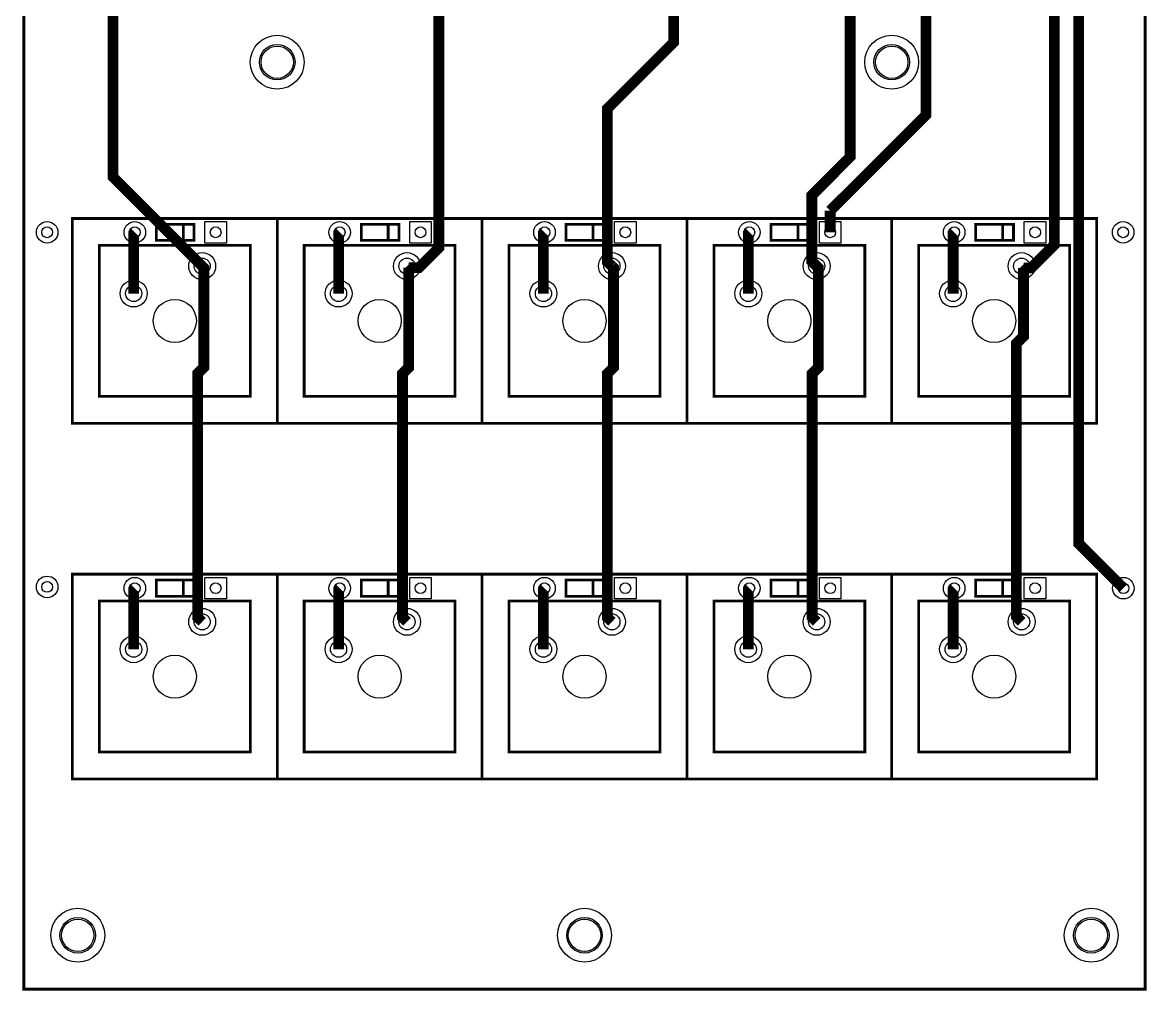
# Model space of a CAD drawing. Header units: millimetres. Extents: x 0 to 144, y -247 to 0.
# Drawn here: x -0.1 to 104.1, y -247.1 to -157.3 of the extents above; entities that cross this region are included whole.
import ezdxf

# ---------------------------------------------------------------- set-up
doc = ezdxf.new("R2010")
doc.units = ezdxf.units.MM
for name, color, linetype, true_color in [('BoardOutLine', 6, 'Continuous', 0xff00ff), ('BottomSilkLayer', 72, 'Continuous', 0x66cc33), ('Document', 7, 'Continuous', 0xffffff), ('Hole', 250, 'Continuous', 0x222222), ('Multi-Layer', 9, 'Continuous', 0xc0c0c0), ('TopLayer', 1, 'Continuous', 0xff0000), ('TopSilkLayer', 58, 'Continuous', 0x614e00)]:
    doc.layers.add(name, color=color, linetype=linetype, true_color=true_color)

msp = doc.modelspace()

# ---------------------------------------------------------------- hatches: boundary and pattern name
at = {"true_color": 0x000000}
h = msp.add_hatch(color=18, dxfattribs=at)
h.dxf.hatch_style = 1
h.paths.add_polyline_path([(81.46, -4.95, 1), (82.37, -4.95, 1)])
h.paths.add_polyline_path([(84, -4.95, 1), (84.91, -4.95, 1)])
h.paths.add_polyline_path([(1.15, -212.72), (3.43, -212.72), (3.43, -211.22), (1.15, -211.22)], flags=9)
h.paths.add_polyline_path([(101.1, -212.72), (103.38, -212.72), (103.38, -211.22), (101.1, -211.22)], flags=9)
h.paths.add_polyline_path([(1.27, -179.72), (3.57, -179.72), (3.57, -178.19), (1.27, -178.19)], flags=9)
h.paths.add_polyline_path([(101.09, -179.72), (103.39, -179.72), (103.39, -178.19), (101.09, -178.19)], flags=9)
h.paths.add_polyline_path([(1.15, -46.48), (3.43, -46.48), (3.43, -44.97), (1.15, -44.97)], flags=9)
h.paths.add_polyline_path([(100.97, -46.73), (103.26, -46.73), (103.26, -45.23), (100.97, -45.23)], flags=9)
h.paths.add_polyline_path([(1.4, -13.59), (3.69, -13.59), (3.69, -12.08), (1.4, -12.08)], flags=9)
h.paths.add_polyline_path([(101.09, -13.59), (103.38, -13.59), (103.38, -12.08), (101.09, -12.08)], flags=9)
h.paths.add_polyline_path([(85.27, -3.48), (85.27, -1.2), (83.77, -1.2), (83.77, -3.48)], flags=9)
h.paths.add_polyline_path([(82.63, -3.36), (82.63, -1.06), (81.09, -1.06), (81.09, -3.36)], flags=9)
h.paths.add_polyline_path([(79.94, -3.35), (79.94, -1.07), (78.43, -1.07), (78.43, -3.35)], flags=9)
h.paths.add_polyline_path([(77.52, -3.48), (77.52, -1.19), (76.02, -1.19), (76.02, -3.48)], flags=9)
h.paths.add_polyline_path([(56.41, -89.16), (56.41, -84.53), (54.86, -84.53), (54.86, -89.16)], flags=9)
h.paths.add_polyline_path([(94.38, -89.16), (94.38, -84.53), (92.83, -84.53), (92.83, -89.16)], flags=9)
h.paths.add_polyline_path([(75.46, -89.03), (75.46, -84.4), (73.91, -84.4), (73.91, -89.03)], flags=9)
h.paths.add_polyline_path([(37.49, -89.03), (37.49, -84.4), (35.93, -84.4), (35.93, -89.03)], flags=9)
h.paths.add_polyline_path([(69.87, -3.56), (69.87, -1.26), (68.32, -1.26), (68.32, -3.56)], flags=9)
h.paths.add_polyline_path([(67.46, -3.56), (67.46, -1.26), (65.91, -1.26), (65.91, -3.56)], flags=9)
h.paths.add_polyline_path([(64.92, -3.56), (64.92, -1.26), (63.37, -1.26), (63.37, -3.56)], flags=9)
h.paths.add_polyline_path([(62.51, -3.69), (62.51, -1.38), (60.95, -1.38), (60.95, -3.69)], flags=9)
h.paths.add_polyline_path([(59.84, -3.43), (59.84, -1.13), (58.29, -1.13), (58.29, -3.43)], flags=9)
h.paths.add_polyline_path([(45.74, -3.3), (45.74, -1.16), (44.21, -1.16), (44.21, -3.3)], flags=9)
h.paths.add_polyline_path([(43.18, -3.3), (43.18, -1.17), (41.68, -1.17), (41.68, -3.3)], flags=9)
h.paths.add_polyline_path([(40.79, -3.3), (40.79, -1.16), (39.25, -1.16), (39.25, -3.3)], flags=9)
h.paths.add_polyline_path([(38.1, -3.3), (38.1, -1.17), (36.59, -1.17), (36.59, -3.3)], flags=9)
h.paths.add_polyline_path([(35.56, -3.3), (35.56, -1.17), (34.05, -1.17), (34.05, -3.3)], flags=9)
h.paths.add_polyline_path([(28.44, -5.74), (32.06, -5.74), (32.06, -4.19), (28.44, -4.19)], flags=9)
h.paths.add_polyline_path([(18.29, -5.71), (23.37, -5.71), (23.37, -4.21), (18.29, -4.21)], flags=9)
h.paths.add_polyline_path([(91.64, -137.93), (91.64, -102.97), (88.53, -102.97), (88.53, -137.93)], flags=9)
h.paths.add_polyline_path([(87.17, -152.84), (87.17, -149.22), (85.62, -149.22), (85.62, -152.84)], flags=9)
h.paths.add_polyline_path([(92.12, -152.79), (92.12, -149.16), (90.57, -149.16), (90.57, -152.79)], flags=9)
h.paths.add_polyline_path([(87.14, -89.43), (87.14, -84.35), (85.64, -84.35), (85.64, -89.43)], flags=9)
h.paths.add_polyline_path([(92.1, -89.4), (92.1, -84.32), (90.6, -84.32), (90.6, -89.4)], flags=9)
h.paths.add_polyline_path([(89.58, -88.9), (89.58, -84.27), (88.03, -84.27), (88.03, -88.9)], flags=9)
h.paths.add_polyline_path([(68.17, -152.84), (68.17, -149.22), (66.62, -149.22), (66.62, -152.84)], flags=9)
h.paths.add_polyline_path([(73.12, -152.79), (73.12, -149.16), (71.57, -149.16), (71.57, -152.79)], flags=9)
h.paths.add_polyline_path([(68.14, -89.43), (68.14, -84.35), (66.64, -84.35), (66.64, -89.43)], flags=9)
h.paths.add_polyline_path([(73.1, -89.4), (73.1, -84.32), (71.6, -84.32), (71.6, -89.4)], flags=9)
h.paths.add_polyline_path([(70.58, -88.9), (70.58, -84.27), (69.03, -84.27), (69.03, -88.9)], flags=9)
h.paths.add_polyline_path([(30.17, -152.84), (30.17, -149.22), (28.62, -149.22), (28.62, -152.84)], flags=9)
h.paths.add_polyline_path([(35.12, -152.79), (35.12, -149.16), (33.57, -149.16), (33.57, -152.79)], flags=9)
h.paths.add_polyline_path([(30.14, -89.43), (30.14, -84.35), (28.64, -84.35), (28.64, -89.43)], flags=9)
h.paths.add_polyline_path([(35.1, -89.4), (35.1, -84.32), (33.6, -84.32), (33.6, -89.4)], flags=9)
h.paths.add_polyline_path([(32.58, -88.9), (32.58, -84.27), (31.03, -84.27), (31.03, -88.9)], flags=9)
h.paths.add_polyline_path([(15.64, -137.93), (15.64, -102.97), (12.53, -102.97), (12.53, -137.93)], flags=9)
h.paths.add_polyline_path([(11.17, -152.84), (11.17, -149.22), (9.62, -149.22), (9.62, -152.84)], flags=9)
h.paths.add_polyline_path([(16.12, -152.79), (16.12, -149.16), (14.57, -149.16), (14.57, -152.79)], flags=9)
h.paths.add_polyline_path([(11.14, -89.43), (11.14, -84.35), (9.64, -84.35), (9.64, -89.43)], flags=9)
h.paths.add_polyline_path([(16.1, -89.4), (16.1, -84.32), (14.6, -84.32), (14.6, -89.4)], flags=9)
h.paths.add_polyline_path([(13.58, -88.9), (13.58, -84.27), (12.03, -84.27), (12.03, -88.9)], flags=9)
h.paths.add_polyline_path([(18.44, -89.03), (18.44, -84.4), (16.88, -84.4), (16.88, -89.03)], flags=9)
h.paths.add_polyline_path([(51.58, -88.9), (51.58, -84.27), (50.03, -84.27), (50.03, -88.9)], flags=9)
h.paths.add_polyline_path([(54.1, -89.4), (54.1, -84.32), (52.6, -84.32), (52.6, -89.4)], flags=9)
h.paths.add_polyline_path([(49.14, -89.43), (49.14, -84.35), (47.64, -84.35), (47.64, -89.43)], flags=9)
h.paths.add_polyline_path([(54.12, -152.79), (54.12, -149.16), (52.57, -149.16), (52.57, -152.79)], flags=9)
h.paths.add_polyline_path([(49.17, -152.84), (49.17, -149.22), (47.62, -149.22), (47.62, -152.84)], flags=9)
h.paths.add_polyline_path([(34.72, -137.93), (34.72, -102.97), (31.6, -102.97), (31.6, -137.93)], flags=9)
h.paths.add_polyline_path([(53.64, -137.93), (53.64, -102.97), (50.53, -102.97), (50.53, -137.93)], flags=9)
h.paths.add_polyline_path([(72.69, -137.81), (72.69, -102.85), (69.58, -102.85), (69.58, -137.81)], flags=9)
h = msp.add_hatch(color=18, dxfattribs=at)
h.dxf.hatch_style = 1
h.paths.add_polyline_path([(50.5, -242, 1), (53.5, -242, 1)], flags=0)
h.paths.add_polyline_path([(50.35, -242, 1), (53.65, -242, 1)])
h.paths.add_polyline_path([(53.5, -242, -1), (50.5, -242, -1)], flags=16)
at = {"layer": 'Hole', "true_color": 0x000000}
h = msp.add_hatch(color=18, dxfattribs=at)
h.dxf.hatch_style = 1
h.paths.add_polyline_path([(3.5, -5, 1), (6.5, -5, 1)])
h.paths.add_polyline_path([(1.15, -212.72), (3.43, -212.72), (3.43, -211.22), (1.15, -211.22)], flags=9)
h.paths.add_polyline_path([(101.1, -212.72), (103.38, -212.72), (103.38, -211.22), (101.1, -211.22)], flags=9)
h.paths.add_polyline_path([(1.27, -179.72), (3.57, -179.72), (3.57, -178.19), (1.27, -178.19)], flags=9)
h.paths.add_polyline_path([(101.09, -179.72), (103.39, -179.72), (103.39, -178.19), (101.09, -178.19)], flags=9)
h.paths.add_polyline_path([(1.15, -46.48), (3.43, -46.48), (3.43, -44.97), (1.15, -44.97)], flags=9)
h.paths.add_polyline_path([(100.97, -46.73), (103.26, -46.73), (103.26, -45.23), (100.97, -45.23)], flags=9)
h.paths.add_polyline_path([(1.4, -13.59), (3.69, -13.59), (3.69, -12.08), (1.4, -12.08)], flags=9)
h.paths.add_polyline_path([(101.09, -13.59), (103.38, -13.59), (103.38, -12.08), (101.09, -12.08)], flags=9)
h.paths.add_polyline_path([(85.27, -3.48), (85.27, -1.2), (83.77, -1.2), (83.77, -3.48)], flags=9)
h.paths.add_polyline_path([(82.63, -3.36), (82.63, -1.06), (81.09, -1.06), (81.09, -3.36)], flags=9)
h.paths.add_polyline_path([(79.94, -3.35), (79.94, -1.07), (78.43, -1.07), (78.43, -3.35)], flags=9)
h.paths.add_polyline_path([(77.52, -3.48), (77.52, -1.19), (76.02, -1.19), (76.02, -3.48)], flags=9)
h.paths.add_polyline_path([(56.41, -89.16), (56.41, -84.53), (54.86, -84.53), (54.86, -89.16)], flags=9)
h.paths.add_polyline_path([(94.38, -89.16), (94.38, -84.53), (92.83, -84.53), (92.83, -89.16)], flags=9)
h.paths.add_polyline_path([(75.46, -89.03), (75.46, -84.4), (73.91, -84.4), (73.91, -89.03)], flags=9)
h.paths.add_polyline_path([(37.49, -89.03), (37.49, -84.4), (35.93, -84.4), (35.93, -89.03)], flags=9)
h.paths.add_polyline_path([(69.87, -3.56), (69.87, -1.26), (68.32, -1.26), (68.32, -3.56)], flags=9)
h.paths.add_polyline_path([(67.46, -3.56), (67.46, -1.26), (65.91, -1.26), (65.91, -3.56)], flags=9)
h.paths.add_polyline_path([(64.92, -3.56), (64.92, -1.26), (63.37, -1.26), (63.37, -3.56)], flags=9)
h.paths.add_polyline_path([(62.51, -3.69), (62.51, -1.38), (60.95, -1.38), (60.95, -3.69)], flags=9)
h.paths.add_polyline_path([(59.84, -3.43), (59.84, -1.13), (58.29, -1.13), (58.29, -3.43)], flags=9)
h.paths.add_polyline_path([(45.74, -3.3), (45.74, -1.16), (44.21, -1.16), (44.21, -3.3)], flags=9)
h.paths.add_polyline_path([(43.18, -3.3), (43.18, -1.17), (41.68, -1.17), (41.68, -3.3)], flags=9)
h.paths.add_polyline_path([(40.79, -3.3), (40.79, -1.16), (39.25, -1.16), (39.25, -3.3)], flags=9)
h.paths.add_polyline_path([(38.1, -3.3), (38.1, -1.17), (36.59, -1.17), (36.59, -3.3)], flags=9)
h.paths.add_polyline_path([(35.56, -3.3), (35.56, -1.17), (34.05, -1.17), (34.05, -3.3)], flags=9)
h.paths.add_polyline_path([(28.44, -5.74), (32.06, -5.74), (32.06, -4.19), (28.44, -4.19)], flags=9)
h.paths.add_polyline_path([(18.29, -5.71), (23.37, -5.71), (23.37, -4.21), (18.29, -4.21)], flags=9)
h.paths.add_polyline_path([(91.64, -137.93), (91.64, -102.97), (88.53, -102.97), (88.53, -137.93)], flags=9)
h.paths.add_polyline_path([(87.17, -152.84), (87.17, -149.22), (85.62, -149.22), (85.62, -152.84)], flags=9)
h.paths.add_polyline_path([(92.12, -152.79), (92.12, -149.16), (90.57, -149.16), (90.57, -152.79)], flags=9)
h.paths.add_polyline_path([(87.14, -89.43), (87.14, -84.35), (85.64, -84.35), (85.64, -89.43)], flags=9)
h.paths.add_polyline_path([(92.1, -89.4), (92.1, -84.32), (90.6, -84.32), (90.6, -89.4)], flags=9)
h.paths.add_polyline_path([(89.58, -88.9), (89.58, -84.27), (88.03, -84.27), (88.03, -88.9)], flags=9)
h.paths.add_polyline_path([(68.17, -152.84), (68.17, -149.22), (66.62, -149.22), (66.62, -152.84)], flags=9)
h.paths.add_polyline_path([(73.12, -152.79), (73.12, -149.16), (71.57, -149.16), (71.57, -152.79)], flags=9)
h.paths.add_polyline_path([(68.14, -89.43), (68.14, -84.35), (66.64, -84.35), (66.64, -89.43)], flags=9)
h.paths.add_polyline_path([(73.1, -89.4), (73.1, -84.32), (71.6, -84.32), (71.6, -89.4)], flags=9)
h.paths.add_polyline_path([(70.58, -88.9), (70.58, -84.27), (69.03, -84.27), (69.03, -88.9)], flags=9)
h.paths.add_polyline_path([(30.17, -152.84), (30.17, -149.22), (28.62, -149.22), (28.62, -152.84)], flags=9)
h.paths.add_polyline_path([(35.12, -152.79), (35.12, -149.16), (33.57, -149.16), (33.57, -152.79)], flags=9)
h.paths.add_polyline_path([(30.14, -89.43), (30.14, -84.35), (28.64, -84.35), (28.64, -89.43)], flags=9)
h.paths.add_polyline_path([(35.1, -89.4), (35.1, -84.32), (33.6, -84.32), (33.6, -89.4)], flags=9)
h.paths.add_polyline_path([(32.58, -88.9), (32.58, -84.27), (31.03, -84.27), (31.03, -88.9)], flags=9)
h.paths.add_polyline_path([(15.64, -137.93), (15.64, -102.97), (12.53, -102.97), (12.53, -137.93)], flags=9)
h.paths.add_polyline_path([(11.17, -152.84), (11.17, -149.22), (9.62, -149.22), (9.62, -152.84)], flags=9)
h.paths.add_polyline_path([(16.12, -152.79), (16.12, -149.16), (14.57, -149.16), (14.57, -152.79)], flags=9)
h.paths.add_polyline_path([(11.14, -89.43), (11.14, -84.35), (9.64, -84.35), (9.64, -89.43)], flags=9)
h.paths.add_polyline_path([(16.1, -89.4), (16.1, -84.32), (14.6, -84.32), (14.6, -89.4)], flags=9)
h.paths.add_polyline_path([(13.58, -88.9), (13.58, -84.27), (12.03, -84.27), (12.03, -88.9)], flags=9)
h.paths.add_polyline_path([(18.44, -89.03), (18.44, -84.4), (16.88, -84.4), (16.88, -89.03)], flags=9)
h.paths.add_polyline_path([(51.58, -88.9), (51.58, -84.27), (50.03, -84.27), (50.03, -88.9)], flags=9)
h.paths.add_polyline_path([(54.1, -89.4), (54.1, -84.32), (52.6, -84.32), (52.6, -89.4)], flags=9)
h.paths.add_polyline_path([(49.14, -89.43), (49.14, -84.35), (47.64, -84.35), (47.64, -89.43)], flags=9)
h.paths.add_polyline_path([(54.12, -152.79), (54.12, -149.16), (52.57, -149.16), (52.57, -152.79)], flags=9)
h.paths.add_polyline_path([(49.17, -152.84), (49.17, -149.22), (47.62, -149.22), (47.62, -152.84)], flags=9)
h.paths.add_polyline_path([(34.72, -137.93), (34.72, -102.97), (31.6, -102.97), (31.6, -137.93)], flags=9)
h.paths.add_polyline_path([(53.64, -137.93), (53.64, -102.97), (50.53, -102.97), (50.53, -137.93)], flags=9)
h.paths.add_polyline_path([(72.69, -137.81), (72.69, -102.85), (69.58, -102.85), (69.58, -137.81)], flags=9)

# ---------------------------------------------------------------- linework, layer by layer
at = {"layer": 'BoardOutLine', "const_width": 0.254}
msp.add_lwpolyline([(0, 0), (104, 0), (104, -247), (0, -247), (0, 0)], close=True, dxfattribs=at)
at = {"layer": 'BottomSilkLayer', "const_width": 0.25}
for points in [[(12.29, -176.03), (15.79, -176.03), (15.79, -177.53), (12.29, -177.53), (12.29, -176.03)], [(31.29, -176.03), (34.79, -176.03), (34.79, -177.53), (31.29, -177.53), (31.29, -176.03)], [(50.29, -176.03), (53.79, -176.03), (53.79, -177.53), (50.29, -177.53), (50.29, -176.03)], [(69.29, -176.03), (72.79, -176.03), (72.79, -177.53), (69.29, -177.53), (69.29, -176.03)], [(88.29, -176.03), (91.79, -176.03), (91.79, -177.53), (88.29, -177.53), (88.29, -176.03)], [(12.29, -209.05), (15.79, -209.05), (15.79, -210.55), (12.29, -210.55), (12.29, -209.05)], [(31.29, -209.05), (34.79, -209.05), (34.79, -210.55), (31.29, -210.55), (31.29, -209.05)], [(50.29, -209.05), (53.79, -209.05), (53.79, -210.55), (50.29, -210.55), (50.29, -209.05)], [(69.29, -209.05), (72.79, -209.05), (72.79, -210.55), (69.29, -210.55), (69.29, -209.05)], [(88.29, -209.05), (91.79, -209.05), (91.79, -210.55), (88.29, -210.55), (88.29, -209.05)]]:
    msp.add_lwpolyline(points, close=True, dxfattribs=at)
for points in [[(14.79, -177.53), (14.79, -177.53), (14.79, -176.03)], [(33.79, -177.53), (33.79, -177.53), (33.79, -176.03)], [(52.79, -177.53), (52.79, -177.53), (52.79, -176.03)], [(71.79, -177.53), (71.79, -177.53), (71.79, -176.03)], [(90.79, -177.53), (90.79, -177.53), (90.79, -176.03)], [(14.79, -210.55), (14.79, -210.55), (14.79, -209.05)], [(33.79, -210.55), (33.79, -210.55), (33.79, -209.05)], [(52.79, -210.55), (52.79, -210.55), (52.79, -209.05)], [(71.79, -210.55), (71.79, -210.55), (71.79, -209.05)], [(90.79, -210.55), (90.79, -210.55), (90.79, -209.05)]]:
    msp.add_lwpolyline(points, dxfattribs=at)
at = {"layer": 'Document', "const_width": 0.25}
for points in [[(23.5, -175.5), (23.5, -194.5), (4.5, -194.5), (4.5, -175.5), (23.5, -175.5)], [(42.5, -175.5), (42.5, -194.5), (23.5, -194.5), (23.5, -175.5), (42.5, -175.5)], [(61.5, -175.5), (61.5, -194.5), (42.5, -194.5), (42.5, -175.5), (61.5, -175.5)], [(80.5, -175.5), (80.5, -194.5), (61.5, -194.5), (61.5, -175.5), (80.5, -175.5)], [(99.5, -175.5), (99.5, -194.5), (80.5, -194.5), (80.5, -175.5), (99.5, -175.5)], [(23.5, -208.5), (23.5, -227.5), (4.5, -227.5), (4.5, -208.5), (23.5, -208.5)], [(42.5, -208.5), (42.5, -227.5), (23.5, -227.5), (23.5, -208.5), (42.5, -208.5)], [(61.5, -208.5), (61.5, -227.5), (42.5, -227.5), (42.5, -208.5), (61.5, -208.5)], [(80.5, -208.5), (80.5, -227.5), (61.5, -227.5), (61.5, -208.5), (80.5, -208.5)], [(99.5, -208.5), (99.5, -227.5), (80.5, -227.5), (80.5, -208.5), (99.5, -208.5)]]:
    msp.add_lwpolyline(points, close=True, dxfattribs=at)
at = {"layer": 'Multi-Layer'}
for points in [[(16.79, -175.78), (18.79, -175.78), (18.79, -177.78), (16.79, -177.78)], [(35.79, -175.78), (37.79, -175.78), (37.79, -177.78), (35.79, -177.78)], [(54.79, -175.78), (56.79, -175.78), (56.79, -177.78), (54.79, -177.78)], [(73.79, -175.78), (75.79, -175.78), (75.79, -177.78), (73.79, -177.78)], [(92.79, -175.78), (94.79, -175.78), (94.79, -177.78), (92.79, -177.78)], [(16.79, -208.8), (18.79, -208.8), (18.79, -210.8), (16.79, -210.8)], [(35.79, -208.8), (37.79, -208.8), (37.79, -210.8), (35.79, -210.8)], [(54.79, -208.8), (56.79, -208.8), (56.79, -210.8), (54.79, -210.8)], [(73.79, -208.8), (75.79, -208.8), (75.79, -210.8), (73.79, -210.8)], [(92.79, -208.8), (94.79, -208.8), (94.79, -210.8), (92.79, -210.8)]]:
    msp.add_lwpolyline(points, close=True, dxfattribs=at)
for centre, radius in [((23.5, -161), 2.5), ((23.5, -161), 1.65), ((80.49, -161), 2.5), ((80.49, -161), 1.65), ((2.16, -176.78), 1), ((10.29, -176.78), 1), ((29.29, -176.78), 1), ((48.29, -176.78), 1), ((67.29, -176.78), 1), ((86.29, -176.78), 1), ((101.96, -176.78), 1), ((2.16, -176.78), 0.5), ((10.29, -176.78), 0.5), ((17.79, -176.78), 0.5), ((29.29, -176.78), 0.5), ((36.79, -176.78), 0.5), ((48.29, -176.78), 0.5), ((55.79, -176.78), 0.5), ((67.29, -176.78), 0.5), ((74.79, -176.78), 0.5), ((86.29, -176.78), 0.5), ((93.79, -176.78), 0.5), ((101.96, -176.78), 0.5), ((16.54, -179.92), 1.25), ((16.54, -179.92), 0.75), ((35.54, -179.92), 1.25), ((35.54, -179.92), 0.75), ((54.54, -179.92), 1.25), ((54.54, -179.92), 0.75), ((73.54, -179.92), 1.25), ((73.54, -179.92), 0.75), ((92.54, -179.92), 1.25), ((92.54, -179.92), 0.75), ((10.19, -182.46), 1.25), ((29.19, -182.46), 1.25), ((48.19, -182.46), 1.25), ((67.19, -182.46), 1.25), ((86.19, -182.46), 1.25), ((10.19, -182.46), 0.75), ((29.19, -182.46), 0.75), ((48.19, -182.46), 0.75), ((67.19, -182.46), 0.75), ((86.19, -182.46), 0.75), ((14, -185), 2), ((33, -185), 2), ((52, -185), 2), ((71, -185), 2), ((90, -185), 2), ((2.16, -209.68), 1), ((2.16, -209.68), 0.5), ((10.29, -209.8), 1), ((10.29, -209.8), 0.5), ((17.79, -209.8), 0.5), ((29.29, -209.8), 1), ((29.29, -209.8), 0.5), ((36.79, -209.8), 0.5), ((48.29, -209.8), 1), ((48.29, -209.8), 0.5), ((55.79, -209.8), 0.5), ((67.29, -209.8), 1), ((67.29, -209.8), 0.5), ((74.79, -209.8), 0.5), ((86.29, -209.8), 1), ((86.29, -209.8), 0.5), ((93.79, -209.8), 0.5), ((101.98, -209.8), 1), ((101.98, -209.8), 0.5), ((16.54, -212.92), 1.25), ((16.54, -212.92), 0.75), ((35.54, -212.92), 1.25), ((35.54, -212.92), 0.75), ((54.54, -212.92), 1.25), ((54.54, -212.92), 0.75), ((73.54, -212.92), 1.25), ((73.54, -212.92), 0.75), ((92.54, -212.92), 1.25), ((92.54, -212.92), 0.75), ((10.19, -215.46), 1.25), ((10.19, -215.46), 0.75), ((29.19, -215.46), 1.25), ((29.19, -215.46), 0.75), ((48.19, -215.46), 1.25), ((48.19, -215.46), 0.75), ((67.19, -215.46), 1.25), ((67.19, -215.46), 0.75), ((86.19, -215.46), 1.25), ((86.19, -215.46), 0.75), ((14, -218), 2), ((33, -218), 2), ((52, -218), 2), ((71, -218), 2), ((90, -218), 2), ((5, -242), 2.5), ((52, -242), 2.5), ((99, -242), 2.5), ((5, -242), 1.65), ((52, -242), 1.65), ((99, -242), 1.65)]:
    msp.add_circle(centre, radius, dxfattribs=at)
at = {"layer": 'TopLayer', "const_width": 1}
for points in [[(81.92, -4.95), (83.67, -6.71), (83.67, -165.9), (74.79, -174.78)], [(101.98, -209.8), (97.84, -205.67), (97.84, -11.94), (90.86, -4.95), (84.46, -4.95)], [(16.12, -42.13), (9.62, -42.13), (8.26, -43.48), (8.26, -171.64), (16.54, -179.92)], [(35.69, -180.07), (36.64, -180.07), (38.49, -178.22), (38.49, -49.87), (35.54, -46.92)], [(73.54, -46.92), (76.64, -50.02), (76.64, -169.78), (73.08, -173.35), (73.08, -179.46), (73.54, -179.92)], [(95.58, -46.92), (95.58, -177.93), (93.41, -180.1), (92.72, -180.1)], [(60.28, -75.12), (60.28, -159.15), (54.12, -165.31), (54.12, -179.51), (54.54, -179.92)], [(74.79, -176.78), (74.79, -176.78), (74.79, -174.78)], [(10.29, -176.78), (10.19, -176.88), (10.19, -182.46)], [(29.29, -176.78), (29.19, -176.88), (29.19, -182.46)], [(48.29, -176.78), (48.19, -176.88), (48.19, -182.46)], [(67.29, -176.78), (67.19, -176.88), (67.19, -182.46)], [(86.29, -176.78), (86.19, -176.88), (86.19, -182.46)], [(16.54, -212.92), (16.12, -212.51), (16.12, -189.89), (16.69, -189.32), (16.69, -180.07), (16.54, -179.92)], [(35.54, -212.92), (35.12, -212.51), (35.12, -189.89), (35.69, -189.32), (35.69, -180.07)], [(35.69, -180.07), (35.69, -180.07), (35.54, -179.92)], [(54.54, -212.92), (54.12, -212.51), (54.12, -189.89), (54.69, -189.32), (54.69, -180.07), (54.54, -179.92)], [(73.54, -212.92), (73.12, -212.5), (73.12, -189.89), (73.69, -189.32), (73.69, -180.07), (73.54, -179.92)], [(92.54, -212.92), (92.06, -212.44), (92.06, -187.08), (92.72, -186.42), (92.72, -180.1)], [(92.72, -180.1), (92.72, -180.1), (92.54, -179.92)], [(10.29, -209.8), (10.19, -209.9), (10.19, -215.46)], [(29.29, -209.8), (29.19, -209.9), (29.19, -215.46)], [(48.29, -209.8), (48.19, -209.9), (48.19, -215.46)], [(67.29, -209.8), (67.19, -209.9), (67.19, -215.46)], [(86.29, -209.8), (86.19, -209.9), (86.19, -215.46)]]:
    msp.add_lwpolyline(points, dxfattribs=at)
at = {"layer": 'TopSilkLayer', "const_width": 0.254}
for points in [[(104, -247), (0, -247), (0, 0)], [(104, -237), (104, 0), (0, 0)], [(104, -247), (104, 0), (0, 0)], [(0, -247), (0, -247), (104, -247)]]:
    msp.add_lwpolyline(points, dxfattribs=at)
at = {"layer": 'TopSilkLayer'}
for points, const_width in [([(4.5, -175.5), (23.5, -175.5), (23.5, -194.5), (4.5, -194.5), (4.5, -175.5)], 0.254), ([(4.5, -175.5), (23.5, -175.5), (23.5, -194.5), (4.5, -194.5), (4.5, -175.5)], 0.254), ([(23.5, -175.5), (42.5, -175.5), (42.5, -194.5), (23.5, -194.5), (23.5, -175.5)], 0.254), ([(23.5, -175.5), (42.5, -175.5), (42.5, -194.5), (23.5, -194.5), (23.5, -175.5)], 0.254), ([(42.5, -175.5), (61.5, -175.5), (61.5, -194.5), (42.5, -194.5), (42.5, -175.5)], 0.254), ([(42.5, -175.5), (61.5, -175.5), (61.5, -194.5), (42.5, -194.5), (42.5, -175.5)], 0.254), ([(61.5, -175.5), (80.5, -175.5), (80.5, -194.5), (61.5, -194.5), (61.5, -175.5)], 0.254), ([(61.5, -175.5), (80.5, -175.5), (80.5, -194.5), (61.5, -194.5), (61.5, -175.5)], 0.254), ([(80.5, -175.5), (99.5, -175.5), (99.5, -194.5), (80.5, -194.5), (80.5, -175.5)], 0.254), ([(80.5, -175.5), (99.5, -175.5), (99.5, -194.5), (80.5, -194.5), (80.5, -175.5)], 0.254), ([(14, -192), (7, -192), (7, -178), (21, -178), (21, -192), (14, -192)], 0.25), ([(33, -192), (26, -192), (26, -178), (40, -178), (40, -192), (33, -192)], 0.25), ([(52, -192), (45, -192), (45, -178), (59, -178), (59, -192), (52, -192)], 0.25), ([(71, -192), (64, -192), (64, -178), (78, -178), (78, -192), (71, -192)], 0.25), ([(90, -192), (83, -192), (83, -178), (97, -178), (97, -192), (90, -192)], 0.25), ([(4.5, -208.5), (23.5, -208.5), (23.5, -227.5), (4.5, -227.5), (4.5, -208.5)], 0.254), ([(4.5, -208.5), (23.5, -208.5), (23.5, -227.5), (4.5, -227.5), (4.5, -208.5)], 0.254), ([(23.5, -208.5), (42.5, -208.5), (42.5, -227.5), (23.5, -227.5), (23.5, -208.5)], 0.254), ([(23.5, -208.5), (42.5, -208.5), (42.5, -227.5), (23.5, -227.5), (23.5, -208.5)], 0.254), ([(42.5, -208.5), (61.5, -208.5), (61.5, -227.5), (42.5, -227.5), (42.5, -208.5)], 0.254), ([(42.5, -208.5), (61.5, -208.5), (61.5, -227.5), (42.5, -227.5), (42.5, -208.5)], 0.254), ([(61.5, -208.5), (80.5, -208.5), (80.5, -227.5), (61.5, -227.5), (61.5, -208.5)], 0.254), ([(61.5, -208.5), (80.5, -208.5), (80.5, -227.5), (61.5, -227.5), (61.5, -208.5)], 0.254), ([(80.5, -208.5), (99.5, -208.5), (99.5, -227.5), (80.5, -227.5), (80.5, -208.5)], 0.254), ([(80.5, -208.5), (99.5, -208.5), (99.5, -227.5), (80.5, -227.5), (80.5, -208.5)], 0.254), ([(14, -225), (7, -225), (7, -211), (21, -211), (21, -225), (14, -225)], 0.25), ([(33, -225), (26, -225), (26, -211), (40, -211), (40, -225), (33, -225)], 0.25), ([(52, -225), (45, -225), (45, -211), (59, -211), (59, -225), (52, -225)], 0.25), ([(71, -225), (64, -225), (64, -211), (78, -211), (78, -225), (71, -225)], 0.25), ([(90, -225), (83, -225), (83, -211), (97, -211), (97, -225), (90, -225)], 0.25)]:
    msp.add_lwpolyline(points, close=True, dxfattribs=dict(at, const_width=const_width))
for centre in [(23.5, -161), (80.5, -161), (5, -242), (52, -242), (99, -242)]:
    msp.add_circle(centre, 1.5, dxfattribs=at)

doc.saveas('drawing.dxf')
